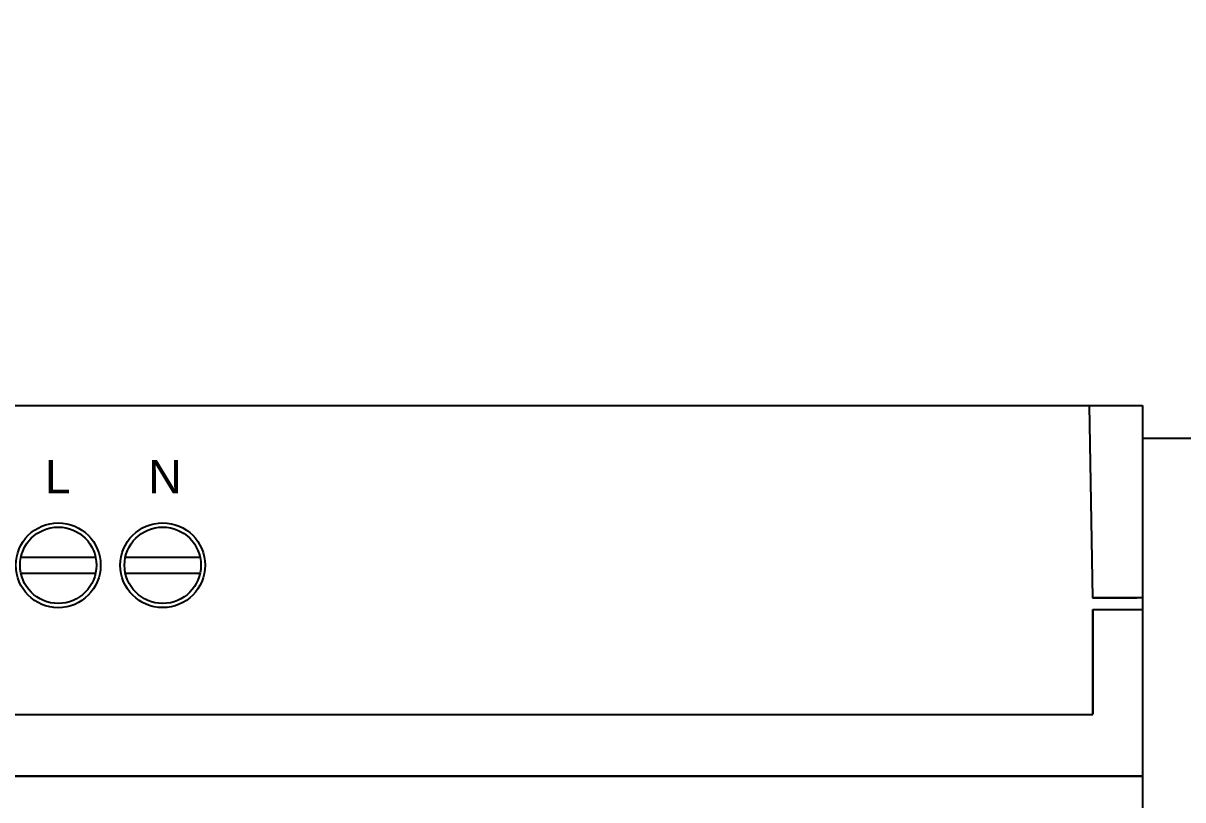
# Model space of a CAD drawing. Header units: millimetres. Extents: x -174 to 283928, y 1291 to 21053.
# Drawn here: x 9382.4 to 9452.5, y 20562.3 to 20609.3 of the extents above; entities that cross this region are included whole.
import ezdxf
from ezdxf.enums import TextEntityAlignment as Align

# ---------------------------------------------------------------- set-up
doc = ezdxf.new("R2010")
doc.units = ezdxf.units.MM
doc.layers.add('Enclosure', color=7, linetype='Continuous')
doc.layers.add('Serigraph', color=7, linetype='Continuous')
doc.styles.get("Standard").update_dxf_attribs({"font": 'arial.ttf'})

# ---------------------------------------------------------------- blocks, each defined once
blk = doc.blocks.new('ZPS640HIC110_SERIGRAFIA')
at = {"layer": 'Serigraph', "char_height": 2, "attachment_point": 1}
for s, insert in [('L', (13.646, 41.689)), ('N', (19.893, 41.689))]:
    blk.add_mtext_dynamic_manual_height_columns(s, width=3.61514, gutter_width=12.5, heights=[0], dxfattribs=dict(at, insert=insert))
blk = doc.blocks.new('ZPS640HIC110_ENVOLVENTE')
at = {"layer": 'Enclosure'}
for p, q in [((0, 45), (80, 45)), ((76.779, 45), (76.982, 33.363)), ((80, 45), (80, -45)), ((12.194, 35.81), (16.71, 35.81)), ((18.508, 35.81), (23.025, 35.81)), ((12.194, 34.849), (16.71, 34.849)), ((18.508, 34.849), (23.025, 34.849)), ((76.982, 33.363), (79.654, 33.363)), ((80, 33.363), (76.982, 33.363)), ((76.986, 32.656), (80, 32.656)), ((76.986, 26.314), (76.986, 32.656)), ((76.986, 32.623), (76.986, 26.352)), ((77.023, 32.656), (79.654, 32.656)), ((4.01, 26.314), (76.986, 26.314)), ((4.061, 26.314), (76.935, 26.314))]:
    blk.add_line(p, q, dxfattribs=at)
for centre, radius in [((14.452, 35.329), 2.563), ((20.767, 35.33), 2.563), ((14.452, 35.329), 2.309), ((20.767, 35.33), 2.309)]:
    blk.add_circle(centre, radius, dxfattribs=at)
for points in [[(80, 22.571), (80, 22.571), (0, 22.571), (0, 22.571)], [(0, 22.571), (0, 22.571), (80, 22.571), (80, 22.571)]]:
    blk.add_open_spline(points, degree=3, dxfattribs=at)
blk = doc.blocks.new('ZPS640HIC110_ATT_DEF')
blk.add_wipeout([(0, 45), (80, 45), (80, -45), (0, -45)])
at = {"layer": 'Enclosure'}
blk.add_blockref('ZPS640HIC110_ENVOLVENTE', (0, 0), dxfattribs=at)
at = {"layer": 'Serigraph'}
blk.add_blockref('ZPS640HIC110_SERIGRAFIA', (0, 0), dxfattribs=at)
at = {"color": 3, "flags": 2}
blk.add_attdef('REFERENCE', text='', height=2.5, dxfattribs=at).set_placement((40.498, 27.418), align=Align.CENTER)

msp = doc.modelspace()

# ---------------------------------------------------------------- linework, layer by layer
at = {"layer": 'Defpoints', "color": 6}
msp.add_lwpolyline([(10161.853, 20584.172), (9321.853, 20584.172), (9321.853, 20614.172), (10161.853, 20614.172)], close=True, dxfattribs=at)

# ---------------------------------------------------------------- next in the draw order: block references
msp.add_blockref('ZPS640HIC110_ATT_DEF', (9370.087, 20541.172))

doc.saveas('drawing.dxf')
